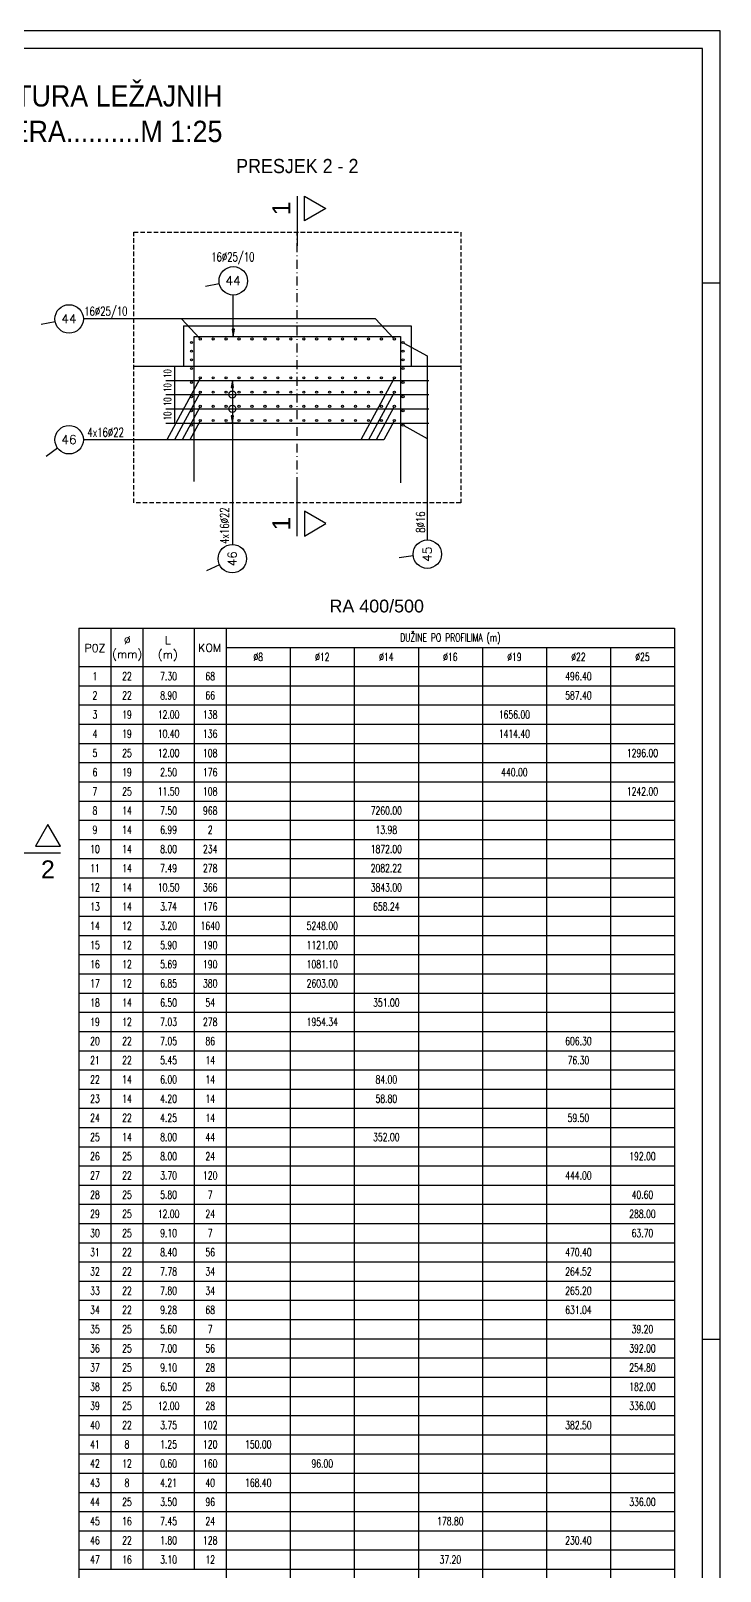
# Model space of a CAD drawing. Extents: x 29670 to 39758, y 69667 to 72992.
# Drawn here: x 37627 to 38596, y 70826 to 72992 of the extents above; entities that cross this region are included whole.
import ezdxf
from ezdxf.enums import TextEntityAlignment as Align

# ---------------------------------------------------------------- set-up
doc = ezdxf.new("R2010")
doc.units = 0
doc.header["$LTSCALE"] = 50
doc.header["$PDMODE"] = 34
doc.header["$PDSIZE"] = 5
for name, pattern in [('CENTER', [0.47, 0.25, -0.1, 0.02, -0.1]), ('HIDDEN', [9.525, 6.35, -3.175]), ('HIDDEN2', [0.1875, 0.125, -0.0625])]:
    doc.linetypes.add(name, pattern=pattern)
doc.layers.get('DEFPOINTS').update_dxf_attribs({"linetype": 'CONTINUOUS'})
for name, color, linetype in [('ARM', 1, 'CONTINUOUS'), ('BETON', 7, 'CONTINUOUS'), ('CRTICA', 7, 'CONTINUOUS'), ('FILE', 8, 'CONTINUOUS'), ('KOTE', 4, 'CONTINUOUS'), ('NEVIDLJIVO', 9, 'HIDDEN2'), ('OSI', 2, 'CENTER'), ('TANKO', 8, 'CONTINUOUS'), ('TEKST', 7, 'CONTINUOUS')]:
    doc.layers.add(name, color=color, linetype=linetype)
doc.styles.add('KOTE', font='romans.shx', dxfattribs={"width": 0.7})
doc.styles.add('NASLOV', font='ARIAL.TTF')
doc.styles.get("Standard").update_dxf_attribs({"font": 'romans.shx', "width": 0.9})
doc.dimstyles.new('M-50', dxfattribs={"dimscale": 50, "dimtxt": 0.2, "dimasz": 0.185, "dimexe": 0, "dimexo": 0, "dimgap": 0.1, "dimtad": 1, "dimdec": 0, "dimzin": 0, "dimdsep": 46, "dimtxsty": 'KOTE', "dimcen": 0.09, "dimclrd": 256, "dimclre": 256, "dimclrt": 2, "dimadec": 0, "dimazin": 0, "dimtfac": 1, "dimtdec": 0, "dimtix": 1, "dimtmove": 2, "dimatfit": 3, "dimfxl": 0, "dimtolj": 1, "dimtzin": 0, "dimarcsym": 0})

# ---------------------------------------------------------------- blocks, each defined once
blk = doc.blocks.new('*D352')
at = {"layer": 'DEFPOINTS', "color": 0}
for p in [(37829.1, 72519.7), (37829.1, 72500.2), (37829.1, 72500.2)]:
    blk.add_point(p, dxfattribs=at)
at = {"layer": 'TANKO', "lineweight": -2}
blk.add_line((37829.1, 72519.7), (37829.1, 72500.2), dxfattribs=at)
at = {"layer": 'TANKO', "color": 2, "insert": (37819.1, 72509.9), "char_height": 10, "attachment_point": 5, "rotation": 90, "style": 'KOTE'}
blk.add_mtext('\\A1;{\\fRomanS|b0|i0|c238|p2;10}', dxfattribs=at)
blk = doc.blocks.new('*D353')
at = {"layer": 'DEFPOINTS', "color": 0}
for p in [(37829.1, 72500.2), (37829.1, 72480.2), (37829.1, 72480.2)]:
    blk.add_point(p, dxfattribs=at)
at = {"layer": 'TANKO', "lineweight": -2}
blk.add_line((37829.1, 72500.2), (37829.1, 72480.2), dxfattribs=at)
at = {"layer": 'TANKO', "color": 2, "insert": (37819.1, 72490.2), "char_height": 10, "attachment_point": 5, "rotation": 90, "style": 'KOTE'}
blk.add_mtext('\\A1;{\\fRomanS|b0|i0|c238|p2;10}', dxfattribs=at)
blk = doc.blocks.new('*D354')
at = {"layer": 'DEFPOINTS', "color": 0}
for p in [(37829.1, 72480.2), (37829.1, 72460.2), (37829.1, 72460.2)]:
    blk.add_point(p, dxfattribs=at)
at = {"layer": 'TANKO', "lineweight": -2}
blk.add_line((37829.1, 72480.2), (37829.1, 72460.2), dxfattribs=at)
at = {"layer": 'TANKO', "color": 2, "insert": (37819.1, 72470.2), "char_height": 10, "attachment_point": 5, "rotation": 90, "style": 'KOTE'}
blk.add_mtext('\\A1;{\\fRomanS|b0|i0|c238|p2;10}', dxfattribs=at)
blk = doc.blocks.new('*D355')
at = {"layer": 'DEFPOINTS', "color": 0}
for p in [(37829.1, 72460.2), (37829.1, 72440.2), (37829.1, 72440.2)]:
    blk.add_point(p, dxfattribs=at)
at = {"layer": 'TANKO', "lineweight": -2}
blk.add_line((37829.1, 72460.2), (37829.1, 72440.2), dxfattribs=at)
at = {"layer": 'TANKO', "color": 2, "insert": (37819.1, 72450.2), "char_height": 10, "attachment_point": 5, "rotation": 90, "style": 'KOTE'}
blk.add_mtext('\\A1;{\\fRomanS|b0|i0|c238|p2;10}', dxfattribs=at)
blk = doc.blocks.new('STR')
at = {"layer": 'KOTE', "color": 9}
blk.add_lwpolyline([(-1, 0.17), (-1, -0.17), (0, 0)], close=True, dxfattribs=at)
at = {"layer": 'KOTE', "color": 9, "linetype": 'ByBlock'}
blk.add_solid([(-1, 0.17), (-1, -0.17), (0, 0)], dxfattribs=at)
blk = doc.blocks.new('P')
at = {"layer": 'KOTE'}
blk.add_circle((0, 0), 0.4, dxfattribs=at)
blk.add_attdef('P', text='', height=0.25, dxfattribs=at).set_placement((-0.004, 0.004), align=Align.MIDDLE)
blk = doc.blocks.new('S')
at = {"layer": 'KOTE', "color": 9}
blk.add_line((0, 1), (0, -1), dxfattribs=at)
blk.add_lwpolyline([(-1, 0.17), (-1, -0.17), (0, 0)], close=True, dxfattribs=at)
at = {"layer": 'KOTE', "color": 9, "linetype": 'ByBlock'}
blk.add_solid([(-1, 0.17), (-1, -0.17), (0, 0)], dxfattribs=at)
blk = doc.blocks.new('TABNAS')
at = {"layer": 'KOTE'}
for s, p in [('%%C', (1.509, -0.375)), ('L', (2.775, -0.375)), ('P0Z', (0.501, -0.623)), ('(mm)', (1.509, -0.827)), ('(m)', (2.775, -0.839)), ('KOM', (4.081, -0.611))]:
    blk.add_text(s, height=0.25, dxfattribs=at).set_placement(p, align=Align.MIDDLE)

msp = doc.modelspace()

# ---------------------------------------------------------------- linework, layer by layer
at = {"layer": 'ARM'}
for points in [[(37856.5, 72358), (37856.5, 72562), (38146.5, 72562), (38146.5, 72356)], [(37816.5, 72500.2), (38186.5, 72500.2)], [(37816.5, 72480.2), (38186.5, 72480.2)], [(37816.5, 72460.2), (38186.5, 72460.2)], [(37816.5, 72440.2), (38186.5, 72440.2)]]:
    msp.add_lwpolyline(points, dxfattribs=at)
at = {"layer": 'BETON'}
for p, q in [((37841.5, 72577), (37841.5, 72519.7)), ((37841.5, 72577), (38161.5, 72577)), ((38161.5, 72577), (38161.5, 72519.7)), ((38231.2, 72519.7), (37771.8, 72519.7))]:
    msp.add_line(p, q, dxfattribs=at)
for points in [[(29669.6, 69667.2), (38595.8, 69667.2), (38595.8, 72991.7), (29669.6, 72991.7)], [(29794.6, 69692.2), (38570.8, 69692.2), (38570.8, 72966.7), (29794.6, 72966.7)]]:
    msp.add_lwpolyline(points, close=True, dxfattribs=at)
at = {"layer": 'CRTICA'}
for p, q in [((37891.9, 72636), (37872.3, 72632)), ((37661.2, 72582.6), (37641.5, 72578.7)), ((37664.5, 72405), (37648.3, 72393.3)), ((38164.4, 72253.3), (38144.6, 72250.8)), ((37892.1, 72241), (37874, 72232.5))]:
    msp.add_line(p, q, dxfattribs=at)
at = {"layer": 'FILE'}
for p, q in [((38570.8, 72637.2), (38595.8, 72637.2)), ((38570.8, 71152.2), (38595.8, 71152.2))]:
    msp.add_line(p, q, dxfattribs=at)
at = {"layer": 'KOTE'}
for p, q in [((37694.6, 72151.8), (38531.6, 72151.8)), ((37694.6, 72151.8), (37694.6, 70720.8)), ((37739.6, 72151.8), (37739.6, 70828.8)), ((37784.6, 72151.8), (37784.6, 70828.8)), ((37856.6, 72151.8), (37856.6, 70828.8)), ((37901.6, 72151.8), (37901.6, 70720.8)), ((38531.6, 72151.8), (38531.6, 70720.8)), ((37901.6, 72124.8), (38531.6, 72124.8)), ((37991.6, 72124.8), (37991.6, 70747.8)), ((38081.6, 72124.8), (38081.6, 70747.8)), ((38171.6, 72124.8), (38171.6, 70747.8)), ((38261.6, 72124.8), (38261.6, 70747.8)), ((38351.6, 72124.8), (38351.6, 70747.8)), ((38441.6, 72124.8), (38441.6, 70747.8)), ((37694.6, 72097.8), (38531.6, 72097.8)), ((37694.6, 72070.8), (38531.6, 72070.8)), ((37694.6, 72043.8), (38531.6, 72043.8)), ((37694.6, 72016.8), (38531.6, 72016.8)), ((37694.6, 71989.8), (38531.6, 71989.8)), ((37694.6, 71962.8), (38531.6, 71962.8)), ((37694.6, 71935.8), (38531.6, 71935.8)), ((37694.6, 71908.8), (38531.6, 71908.8)), ((37694.6, 71881.8), (38531.6, 71881.8)), ((37694.6, 71854.8), (38531.6, 71854.8)), ((37694.6, 71827.8), (38531.6, 71827.8)), ((37694.6, 71800.8), (38531.6, 71800.8)), ((37694.6, 71773.8), (38531.6, 71773.8)), ((37694.6, 71746.8), (38531.6, 71746.8)), ((37694.6, 71719.8), (38531.6, 71719.8)), ((37694.6, 71692.8), (38531.6, 71692.8)), ((37694.6, 71665.8), (38531.6, 71665.8)), ((37694.6, 71638.8), (38531.6, 71638.8)), ((37694.6, 71611.8), (38531.6, 71611.8)), ((37694.6, 71584.8), (38531.6, 71584.8)), ((37694.6, 71557.8), (38531.6, 71557.8)), ((37694.6, 71530.8), (38531.6, 71530.8)), ((37694.6, 71503.8), (38531.6, 71503.8)), ((37694.6, 71476.8), (38531.6, 71476.8)), ((37694.6, 71449.8), (38531.6, 71449.8)), ((37694.6, 71422.8), (38531.6, 71422.8)), ((37694.6, 71395.8), (38531.6, 71395.8)), ((37694.6, 71368.8), (38531.6, 71368.8)), ((37694.6, 71341.8), (38531.6, 71341.8)), ((37694.6, 71314.8), (38531.6, 71314.8)), ((37694.6, 71287.8), (38531.6, 71287.8)), ((37694.6, 71260.8), (38531.6, 71260.8)), ((37694.6, 71233.8), (38531.6, 71233.8)), ((37694.6, 71206.8), (38531.6, 71206.8)), ((37694.6, 71179.8), (38531.6, 71179.8)), ((37694.6, 71152.8), (38531.6, 71152.8)), ((37694.6, 71125.8), (38531.6, 71125.8)), ((37694.6, 71098.8), (38531.6, 71098.8)), ((37694.6, 71071.8), (38531.6, 71071.8)), ((37694.6, 71044.8), (38531.6, 71044.8)), ((37694.6, 71017.8), (38531.6, 71017.8)), ((37694.6, 70990.8), (38531.6, 70990.8)), ((37694.6, 70963.8), (38531.6, 70963.8)), ((37694.6, 70936.8), (38531.6, 70936.8)), ((37694.6, 70909.8), (38531.6, 70909.8)), ((37694.6, 70882.8), (38531.6, 70882.8)), ((37694.6, 70855.8), (38531.6, 70855.8)), ((37694.6, 70828.8), (38531.6, 70828.8))]:
    msp.add_line(p, q, dxfattribs=at)
for centre, radius in [((37852.9, 72553.4), 1.5), ((37865.1, 72558.4), 1.5), ((37883.3, 72558.4), 1.5), ((37901.4, 72558.4), 1.5), ((37919.6, 72558.4), 1.5), ((37937.8, 72558.4), 1.5), ((37956, 72558.4), 1.5), ((37974.2, 72558.4), 1.5), ((37992.4, 72558.4), 1.5), ((38010.6, 72558.4), 1.5), ((38028.7, 72558.4), 1.5), ((38046.9, 72558.4), 1.5), ((38065.1, 72558.4), 1.5), ((38083.3, 72558.4), 1.5), ((38101.5, 72558.4), 1.5), ((38119.7, 72558.4), 1.5), ((38137.9, 72558.4), 1.5), ((38150.1, 72553.4), 1.5), ((37852.9, 72541.2), 1.5), ((37852.9, 72529), 1.5), ((38150.1, 72541.2), 1.5), ((38150.1, 72529), 1.5), ((37852.9, 72516.8), 1.5), ((38150.1, 72516.8), 1.5), ((37852.9, 72497.3), 1.5), ((37865.1, 72503.7), 1.5), ((37883.3, 72503.7), 1.5), ((37901.4, 72503.7), 1.5), ((37919.6, 72503.7), 1.5), ((37937.8, 72503.7), 1.5), ((37956, 72503.7), 1.5), ((37974.2, 72503.7), 1.5), ((37992.4, 72503.7), 1.5), ((38010.6, 72503.7), 1.5), ((38028.7, 72503.7), 1.5), ((38046.9, 72503.7), 1.5), ((38065.1, 72503.7), 1.5), ((38083.3, 72503.7), 1.5), ((38101.5, 72503.7), 1.5), ((38119.7, 72503.7), 1.5), ((38137.9, 72503.7), 1.5), ((38150.1, 72497.3), 1.5), ((37852.9, 72477.3), 1.5), ((37865.1, 72483.7), 1.5), ((37865.1, 72463.7), 1.5), ((37883.3, 72483.7), 1.5), ((37883.3, 72463.7), 1.5), ((37901.4, 72483.7), 1.5), ((37901.4, 72463.7), 1.5), ((37910.2, 72480.2), 5), ((37910.2, 72460.2), 5), ((37919.6, 72483.7), 1.5), ((37919.6, 72463.7), 1.5), ((37937.8, 72483.7), 1.5), ((37937.8, 72463.7), 1.5), ((37956, 72483.7), 1.5), ((37956, 72463.7), 1.5), ((37974.2, 72483.7), 1.5), ((37974.2, 72463.7), 1.5), ((37992.4, 72483.7), 1.5), ((37992.4, 72463.7), 1.5), ((38010.6, 72483.7), 1.5), ((38010.6, 72463.7), 1.5), ((38028.7, 72483.7), 1.5), ((38028.7, 72463.7), 1.5), ((38046.9, 72483.7), 1.5), ((38046.9, 72463.7), 1.5), ((38065.1, 72483.7), 1.5), ((38065.1, 72463.7), 1.5), ((38083.3, 72483.7), 1.5), ((38083.3, 72463.7), 1.5), ((38101.5, 72483.7), 1.5), ((38101.5, 72463.7), 1.5), ((38119.7, 72483.7), 1.5), ((38119.7, 72463.7), 1.5), ((38137.9, 72483.7), 1.5), ((38137.9, 72463.7), 1.5), ((38150.1, 72477.3), 1.5), ((37852.9, 72457.3), 1.5), ((37865.1, 72443.7), 1.5), ((37883.3, 72443.7), 1.5), ((37901.4, 72443.7), 1.5), ((37919.6, 72443.7), 1.5), ((37937.8, 72443.7), 1.5), ((37956, 72443.7), 1.5), ((37974.2, 72443.7), 1.5), ((37992.4, 72443.7), 1.5), ((38010.6, 72443.7), 1.5), ((38028.7, 72443.7), 1.5), ((38046.9, 72443.7), 1.5), ((38065.1, 72443.7), 1.5), ((38083.3, 72443.7), 1.5), ((38101.5, 72443.7), 1.5), ((38119.7, 72443.7), 1.5), ((38137.9, 72443.7), 1.5), ((38150.1, 72457.3), 1.5), ((37852.9, 72437.3), 1.5), ((38150.1, 72437.3), 1.5)]:
    msp.add_circle(centre, radius, dxfattribs=at)
at = {"layer": 'NEVIDLJIVO'}
msp.add_lwpolyline([(37771.8, 72708.8), (38231.2, 72708.8), (38231.2, 72328.1), (37771.8, 72328.1)], close=True, dxfattribs=at)
at = {"layer": 'OSI'}
msp.add_line((38001.5, 72328.1), (38001.5, 72708.8), dxfattribs=at)
at = {"layer": 'TANKO'}
for p, q in [((37911.5, 72562), (37911.5, 72620.1)), ((38111.4, 72586.6), (37700.8, 72586.6)), ((37864, 72559.5), (37838.6, 72586.6)), ((38136.8, 72559.5), (38111.4, 72586.6)), ((38151.4, 72552.7), (38184.2, 72534.6)), ((38184.2, 72534.6), (38184.2, 72275.9)), ((37864.4, 72502.4), (37818.1, 72416.7)), ((37910.2, 72500.2), (37910.2, 72440.2)), ((38137.2, 72502.4), (38090.9, 72416.7)), ((37864.4, 72482.4), (37828.9, 72416.7)), ((38137.2, 72482.4), (38101.7, 72416.7)), ((37864.4, 72462.4), (37839.7, 72416.7)), ((38137.2, 72462.4), (38112.5, 72416.7)), ((37864.4, 72442.4), (37850.5, 72416.7)), ((37910.2, 72440.2), (37910.2, 72269.5)), ((38137.2, 72442.4), (38123.3, 72416.7)), ((38151.4, 72436.6), (38184.2, 72418.5)), ((38123.3, 72416.7), (37700.8, 72416.7))]:
    msp.add_line(p, q, dxfattribs=at)
at = {"layer": 'TEKST', "linetype": 'HIDDEN'}
for p, q in [((38001.5, 72759.4), (38001.5, 72689.4)), ((38001.5, 72281.4), (38001.5, 72351.4)), ((37668.5, 71835.5), (37598.5, 71835.5))]:
    msp.add_line(p, q, dxfattribs=at)
at = {"layer": 'TEKST'}
for points in [[(38011.5, 72724.4), (38011.5, 72759.4), (38041.8, 72741.9)], [(38011.5, 72316.4), (38011.5, 72281.4), (38041.8, 72298.9)], [(37633.5, 71845.5), (37668.5, 71845.5), (37651, 71875.8)]]:
    msp.add_lwpolyline(points, close=True, dxfattribs=at)

# ---------------------------------------------------------------- block references
at = {"layer": 'KOTE'}
ref = msp.add_blockref('P', (37911.5, 72640.1), dxfattribs=dict(at, xscale=50, yscale=50, zscale=50))
ref.add_attrib('P', '44', dxfattribs={"height": 12.5}).set_placement((37911.3, 72640.3), align=Align.MIDDLE)
ref = msp.add_blockref('P', (37680.8, 72586.6), dxfattribs=dict(at, xscale=50, yscale=50, zscale=50))
ref.add_attrib('P', '44', dxfattribs={"height": 12.5}).set_placement((37680.6, 72586.8), align=Align.MIDDLE)
at = {"layer": 'KOTE', "xscale": 10, "yscale": 10, "zscale": 10}
for name, p, rotation in [('STR', (37911.5, 72562), 270), ('S', (37910.2, 72500.2), 90), ('S', (37910.2, 72440.2), 270)]:
    msp.add_blockref(name, p, dxfattribs=dict(at, rotation=rotation))
at = {"layer": 'KOTE'}
ref = msp.add_blockref('P', (37680.8, 72416.7), dxfattribs=dict(at, xscale=50, yscale=50, zscale=50))
ref.add_attrib('P', '46', dxfattribs={"height": 12.5}).set_placement((37680.6, 72416.9), align=Align.MIDDLE)
ref = msp.add_blockref('P', (37910.2, 72249.5), dxfattribs=dict(at, xscale=50, yscale=50, zscale=50, rotation=90))
ref.add_attrib('P', '46', dxfattribs={"height": 12.5, "rotation": 90}).set_placement((37910, 72249.3), align=Align.MIDDLE)
ref = msp.add_blockref('P', (38184.2, 72255.9), dxfattribs=dict(at, xscale=50, yscale=50, zscale=50, rotation=90))
ref.add_attrib('P', '45', dxfattribs={"height": 12.5, "rotation": 90}).set_placement((38184, 72255.7), align=Align.MIDDLE)
at = {"layer": 'KOTE', "xscale": 45, "yscale": 45, "zscale": 45}
msp.add_blockref('TABNAS', (37694.6, 72151.8), dxfattribs=at)

# ---------------------------------------------------------------- texts
at = {"layer": 'KOTE', "style": 'KOTE', "width": 0.7}
for s, height, p in [('16%%c25/10', 12.5, (37910.9, 72672.9)), ('DUŽINE PO PROFILIMA (m)', 11.25, (38216.6, 72138.3)), ('%%c8', 11.25, (37946.6, 72111.3)), ('%%c12', 11.25, (38036.6, 72111.3)), ('%%c14', 11.25, (38126.6, 72111.3)), ('%%c16', 11.25, (38216.6, 72111.3)), ('%%c19', 11.25, (38306.6, 72111.3)), ('%%c22', 11.25, (38396.6, 72111.3)), ('%%c25', 11.25, (38486.6, 72111.3)), ('1', 11.2, (37717.1, 72084.3)), ('22', 11.25, (37762.1, 72084.3)), ('7.30', 11.25, (37820.6, 72084.3)), ('68', 11.25, (37879.1, 72084.3)), ('496.40', 11.25, (38396.6, 72084.3)), ('2', 11.2, (37717.1, 72057.3)), ('22', 11.25, (37762.1, 72057.3)), ('8.90', 11.25, (37820.6, 72057.3)), ('66', 11.25, (37879.1, 72057.3)), ('587.40', 11.25, (38396.6, 72057.3)), ('3', 11.2, (37717.1, 72030.3)), ('19', 11.25, (37762.1, 72030.3)), ('12.00', 11.25, (37820.6, 72030.3)), ('138', 11.25, (37879.1, 72030.3)), ('1656.00', 11.25, (38306.6, 72030.3)), ('4', 11.2, (37717.1, 72003.3)), ('19', 11.25, (37762.1, 72003.3)), ('10.40', 11.25, (37820.6, 72003.3)), ('136', 11.25, (37879.1, 72003.3)), ('1414.40', 11.25, (38306.6, 72003.3)), ('5', 11.2, (37717.1, 71976.3)), ('25', 11.25, (37762.1, 71976.3)), ('12.00', 11.25, (37820.6, 71976.3)), ('108', 11.25, (37879.1, 71976.3)), ('1296.00', 11.25, (38486.6, 71976.3)), ('6', 11.2, (37717.1, 71949.3)), ('19', 11.25, (37762.1, 71949.3)), ('2.50', 11.25, (37820.6, 71949.3)), ('176', 11.25, (37879.1, 71949.3)), ('440.00', 11.25, (38306.6, 71949.3)), ('7', 11.2, (37717.1, 71922.3)), ('25', 11.25, (37762.1, 71922.3)), ('11.50', 11.25, (37820.6, 71922.3)), ('108', 11.25, (37879.1, 71922.3)), ('1242.00', 11.25, (38486.6, 71922.3)), ('8', 11.2, (37717.1, 71895.3)), ('14', 11.25, (37762.1, 71895.3)), ('7.50', 11.25, (37820.6, 71895.3)), ('968', 11.25, (37879.1, 71895.3)), ('7260.00', 11.25, (38126.6, 71895.3)), ('9', 11.2, (37717.1, 71868.3)), ('14', 11.25, (37762.1, 71868.3)), ('6.99', 11.25, (37820.6, 71868.3)), ('2', 11.2, (37879.1, 71868.3)), ('13.98', 11.25, (38126.6, 71868.3)), ('10', 11.25, (37717.1, 71841.3)), ('14', 11.25, (37762.1, 71841.3)), ('8.00', 11.25, (37820.6, 71841.3)), ('234', 11.25, (37879.1, 71841.3)), ('1872.00', 11.25, (38126.6, 71841.3)), ('11', 11.25, (37717.1, 71814.3)), ('14', 11.25, (37762.1, 71814.3)), ('7.49', 11.25, (37820.6, 71814.3)), ('278', 11.25, (37879.1, 71814.3)), ('2082.22', 11.25, (38126.6, 71814.3)), ('12', 11.25, (37717.1, 71787.3)), ('14', 11.25, (37762.1, 71787.3)), ('10.50', 11.25, (37820.6, 71787.3)), ('366', 11.25, (37879.1, 71787.3)), ('3843.00', 11.25, (38126.6, 71787.3)), ('13', 11.25, (37717.1, 71760.3)), ('14', 11.25, (37762.1, 71760.3)), ('3.74', 11.25, (37820.6, 71760.3)), ('176', 11.25, (37879.1, 71760.3)), ('658.24', 11.25, (38126.6, 71760.3)), ('14', 11.25, (37717.1, 71733.3)), ('12', 11.25, (37762.1, 71733.3)), ('3.20', 11.25, (37820.6, 71733.3)), ('1640', 11.25, (37879.1, 71733.3)), ('5248.00', 11.25, (38036.6, 71733.3)), ('15', 11.25, (37717.1, 71706.3)), ('12', 11.25, (37762.1, 71706.3)), ('5.90', 11.25, (37820.6, 71706.3)), ('190', 11.25, (37879.1, 71706.3)), ('1121.00', 11.25, (38036.6, 71706.3)), ('16', 11.25, (37717.1, 71679.3)), ('12', 11.25, (37762.1, 71679.3)), ('5.69', 11.25, (37820.6, 71679.3)), ('190', 11.25, (37879.1, 71679.3)), ('1081.10', 11.25, (38036.6, 71679.3)), ('17', 11.25, (37717.1, 71652.3)), ('12', 11.25, (37762.1, 71652.3)), ('6.85', 11.25, (37820.6, 71652.3)), ('380', 11.25, (37879.1, 71652.3)), ('2603.00', 11.25, (38036.6, 71652.3)), ('18', 11.25, (37717.1, 71625.3)), ('14', 11.25, (37762.1, 71625.3)), ('6.50', 11.25, (37820.6, 71625.3)), ('54', 11.25, (37879.1, 71625.3)), ('351.00', 11.25, (38126.6, 71625.3)), ('19', 11.25, (37717.1, 71598.3)), ('12', 11.25, (37762.1, 71598.3)), ('7.03', 11.25, (37820.6, 71598.3)), ('278', 11.25, (37879.1, 71598.3)), ('1954.34', 11.25, (38036.6, 71598.3)), ('20', 11.25, (37717.1, 71571.3)), ('22', 11.25, (37762.1, 71571.3)), ('7.05', 11.25, (37820.6, 71571.3)), ('86', 11.25, (37879.1, 71571.3)), ('606.30', 11.25, (38396.6, 71571.3)), ('21', 11.25, (37717.1, 71544.3)), ('22', 11.25, (37762.1, 71544.3)), ('5.45', 11.25, (37820.6, 71544.3)), ('14', 11.25, (37879.1, 71544.3)), ('76.30', 11.25, (38396.6, 71544.3)), ('22', 11.25, (37717.1, 71517.3)), ('14', 11.25, (37762.1, 71517.3)), ('6.00', 11.25, (37820.6, 71517.3)), ('14', 11.25, (37879.1, 71517.3)), ('84.00', 11.25, (38126.6, 71517.3)), ('23', 11.25, (37717.1, 71490.3)), ('14', 11.25, (37762.1, 71490.3)), ('4.20', 11.25, (37820.6, 71490.3)), ('14', 11.25, (37879.1, 71490.3)), ('58.80', 11.25, (38126.6, 71490.3)), ('24', 11.25, (37717.1, 71463.3)), ('22', 11.25, (37762.1, 71463.3)), ('4.25', 11.25, (37820.6, 71463.3)), ('14', 11.25, (37879.1, 71463.3)), ('59.50', 11.25, (38396.6, 71463.3)), ('25', 11.25, (37717.1, 71436.3)), ('14', 11.25, (37762.1, 71436.3)), ('8.00', 11.25, (37820.6, 71436.3)), ('44', 11.25, (37879.1, 71436.3)), ('352.00', 11.25, (38126.6, 71436.3)), ('26', 11.25, (37717.1, 71409.3)), ('25', 11.25, (37762.1, 71409.3)), ('8.00', 11.25, (37820.6, 71409.3)), ('24', 11.25, (37879.1, 71409.3)), ('192.00', 11.25, (38486.6, 71409.3)), ('27', 11.25, (37717.1, 71382.3)), ('22', 11.25, (37762.1, 71382.3)), ('3.70', 11.25, (37820.6, 71382.3)), ('120', 11.25, (37879.1, 71382.3)), ('444.00', 11.25, (38396.6, 71382.3)), ('28', 11.25, (37717.1, 71355.3)), ('25', 11.25, (37762.1, 71355.3)), ('5.80', 11.25, (37820.6, 71355.3)), ('7', 11.2, (37879.1, 71355.3)), ('40.60', 11.25, (38486.6, 71355.3)), ('29', 11.25, (37717.1, 71328.3)), ('25', 11.25, (37762.1, 71328.3)), ('12.00', 11.25, (37820.6, 71328.3)), ('24', 11.25, (37879.1, 71328.3)), ('288.00', 11.25, (38486.6, 71328.3)), ('30', 11.25, (37717.1, 71301.3)), ('25', 11.25, (37762.1, 71301.3)), ('9.10', 11.25, (37820.6, 71301.3)), ('7', 11.2, (37879.1, 71301.3)), ('63.70', 11.25, (38486.6, 71301.3)), ('31', 11.25, (37717.1, 71274.3)), ('22', 11.25, (37762.1, 71274.3)), ('8.40', 11.25, (37820.6, 71274.3)), ('56', 11.25, (37879.1, 71274.3)), ('470.40', 11.25, (38396.6, 71274.3)), ('32', 11.25, (37717.1, 71247.3)), ('22', 11.25, (37762.1, 71247.3)), ('7.78', 11.25, (37820.6, 71247.3)), ('34', 11.25, (37879.1, 71247.3)), ('264.52', 11.25, (38396.6, 71247.3)), ('33', 11.25, (37717.1, 71220.3)), ('22', 11.25, (37762.1, 71220.3)), ('7.80', 11.25, (37820.6, 71220.3)), ('34', 11.25, (37879.1, 71220.3)), ('265.20', 11.25, (38396.6, 71220.3)), ('34', 11.25, (37717.1, 71193.3)), ('22', 11.25, (37762.1, 71193.3)), ('9.28', 11.25, (37820.6, 71193.3)), ('68', 11.25, (37879.1, 71193.3)), ('631.04', 11.25, (38396.6, 71193.3)), ('35', 11.25, (37717.1, 71166.3)), ('25', 11.25, (37762.1, 71166.3)), ('5.60', 11.25, (37820.6, 71166.3)), ('7', 11.2, (37879.1, 71166.3)), ('39.20', 11.25, (38486.6, 71166.3)), ('36', 11.25, (37717.1, 71139.3)), ('25', 11.25, (37762.1, 71139.3)), ('7.00', 11.25, (37820.6, 71139.3)), ('56', 11.25, (37879.1, 71139.3)), ('392.00', 11.25, (38486.6, 71139.3)), ('37', 11.25, (37717.1, 71112.3)), ('25', 11.25, (37762.1, 71112.3)), ('9.10', 11.25, (37820.6, 71112.3)), ('28', 11.25, (37879.1, 71112.3)), ('254.80', 11.25, (38486.6, 71112.3)), ('38', 11.25, (37717.1, 71085.3)), ('25', 11.25, (37762.1, 71085.3)), ('6.50', 11.25, (37820.6, 71085.3)), ('28', 11.25, (37879.1, 71085.3)), ('182.00', 11.25, (38486.6, 71085.3)), ('39', 11.25, (37717.1, 71058.3)), ('25', 11.25, (37762.1, 71058.3)), ('12.00', 11.25, (37820.6, 71058.3)), ('28', 11.25, (37879.1, 71058.3)), ('336.00', 11.25, (38486.6, 71058.3)), ('40', 11.25, (37717.1, 71031.3)), ('22', 11.25, (37762.1, 71031.3)), ('3.75', 11.25, (37820.6, 71031.3)), ('102', 11.25, (37879.1, 71031.3)), ('382.50', 11.25, (38396.6, 71031.3)), ('41', 11.25, (37717.1, 71004.3)), ('8', 11.2, (37762.1, 71004.3)), ('1.25', 11.25, (37820.6, 71004.3)), ('120', 11.25, (37879.1, 71004.3)), ('150.00', 11.25, (37946.6, 71004.3)), ('42', 11.25, (37717.1, 70977.3)), ('12', 11.25, (37762.1, 70977.3)), ('0.60', 11.25, (37820.6, 70977.3)), ('160', 11.25, (37879.1, 70977.3)), ('96.00', 11.25, (38036.6, 70977.3)), ('43', 11.25, (37717.1, 70950.3)), ('8', 11.2, (37762.1, 70950.3)), ('4.21', 11.25, (37820.6, 70950.3)), ('40', 11.25, (37879.1, 70950.3)), ('168.40', 11.25, (37946.6, 70950.3)), ('44', 11.25, (37717.1, 70923.3)), ('25', 11.25, (37762.1, 70923.3)), ('3.50', 11.25, (37820.6, 70923.3)), ('96', 11.25, (37879.1, 70923.3)), ('336.00', 11.25, (38486.6, 70923.3)), ('45', 11.25, (37717.1, 70896.3)), ('16', 11.25, (37762.1, 70896.3)), ('7.45', 11.25, (37820.6, 70896.3)), ('24', 11.25, (37879.1, 70896.3)), ('178.80', 11.25, (38216.6, 70896.3)), ('46', 11.25, (37717.1, 70869.3)), ('22', 11.25, (37762.1, 70869.3)), ('1.80', 11.25, (37820.6, 70869.3)), ('128', 11.25, (37879.1, 70869.3)), ('230.40', 11.25, (38396.6, 70869.3)), ('47', 11.25, (37717.1, 70842.3)), ('16', 11.25, (37762.1, 70842.3)), ('3.10', 11.25, (37820.6, 70842.3)), ('12', 11.25, (37879.1, 70842.3)), ('37.20', 11.25, (38216.6, 70842.3))]:
    msp.add_text(s, height=height, dxfattribs=at).set_placement(p, align=Align.MIDDLE)
for s, p in [('16%%C25/10', (37702, 72591.2)), ('4x16%%c22', (37706.4, 72421))]:
    msp.add_text(s, height=12.5, dxfattribs=at).set_placement(p)
for s, p in [('4x16%%c22', (37905.4, 72270.3)), ('8%%C16', (38180.9, 72285.9))]:
    msp.add_text(s, height=12.5, rotation=90, dxfattribs=at).set_placement(p)
at = {"layer": 'TEKST', "style": 'NASLOV'}
for p in [(37979, 72741.9), (37979, 72298.9)]:
    msp.add_text('1', height=25, rotation=90, dxfattribs=at).set_placement(p, align=Align.MIDDLE)
for s, height, p in [('RA 400/500', 18, (38113.1, 72183.3)), ('2', 25, (37651, 71813))]:
    msp.add_text(s, height=height, dxfattribs=at).set_placement(p, align=Align.MIDDLE)
at = {"layer": 'TEKST', "attachment_point": 5}
for s, insert, char_height in [('{\\fArial|b0|i0|c238|p34;ARMATURA LEŽAJNIH\\PKVADERA..........M 1:25}', (37696.1, 72875), 30), ('{\\fArial|b0|i0|c238|p34;PRESJEK 2 - 2}', (38001.5, 72801.4), 20)]:
    msp.add_mtext(s, dxfattribs=dict(at, insert=insert, char_height=char_height))

# ---------------------------------------------------------------- dimensions: what is measured, and where the dimension line sits
at = {"layer": 'TANKO'}
for base, p1, p2, picture, middle in [((37829.1, 72500.2), (37829.1, 72519.7), (37829.1, 72500.2), '*D352', (37819.1, 72509.9)), ((37829.1, 72480.2), (37829.1, 72500.2), (37829.1, 72480.2), '*D353', (37819.1, 72490.2)), ((37829.1, 72460.2), (37829.1, 72480.2), (37829.1, 72460.2), '*D354', (37819.1, 72470.2)), ((37829.1, 72440.2), (37829.1, 72460.2), (37829.1, 72440.2), '*D355', (37819.1, 72450.2))]:
    dim = msp.add_linear_dim(base=base, p1=p1, p2=p2, angle=90, text='{\\fRomanS|b0|i0|c238|p2;10}', dimstyle='M-50', dxfattribs=at)
    dim.commit()
    dim.dimension.update_dxf_attribs({"geometry": picture, "text_midpoint": middle})

doc.saveas('drawing.dxf')
